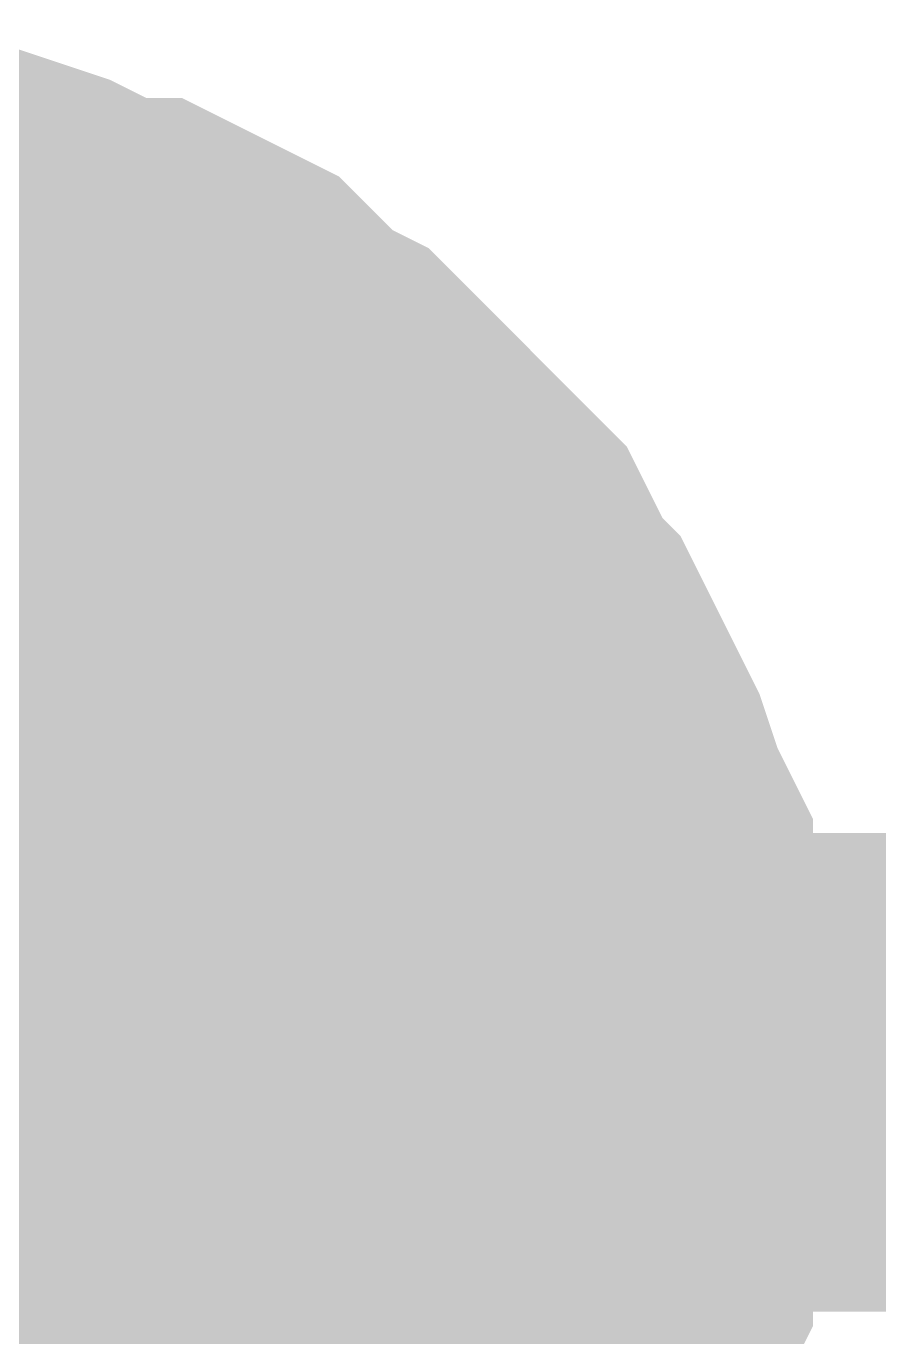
# Model space of a CAD drawing. Header units: inches. Extents: x 0 to 432, y 0 to 280.
# Drawn here: x 200.822 to 201.356, y 164.925 to 165.746 of the extents above; entities that cross this region are included whole.
import ezdxf

# ---------------------------------------------------------------- set-up
doc = ezdxf.new("R2010")
doc.units = ezdxf.units.IN
doc.layers.add('Sheet', color=255, linetype='Continuous')

msp = doc.modelspace()

# ---------------------------------------------------------------- linework, layer by layer
at = {"layer": 'Sheet'}
for points in [[(200.65987, 165.59616, 0.29972, 0.29972, 0), (200.68233, 165.59616, 0.29972, 0.29972, 0), (200.71602, 165.59616, 0.29972, 0.29972, 0), (200.73848, 165.58493, 0.29972, 0.29972, 0), (200.76094, 165.58493, 0.29972, 0.29972, 0), (200.78341, 165.58493, 0.29972, 0.29972, 0), (200.8171, 165.5737, 0.29972, 0.29972, 0), (200.83956, 165.56247, 0.29972, 0.29972, 0), (200.86202, 165.55124, 0.29972, 0.29972, 0), (200.88448, 165.55124, 0.29972, 0.29972, 0), (200.90694, 165.54001, 0.29972, 0.29972, 0), (200.92941, 165.52878, 0.29972, 0.29972, 0), (200.95187, 165.50632, 0.29972, 0.29972, 0), (200.9631, 165.49509, 0.29972, 0.29972, 0), (200.98556, 165.48386, 0.29972, 0.29972, 0), (201.00802, 165.4614, 0.29972, 0.29972, 0), (201.01925, 165.45017, 0.29972, 0.29972, 0), (201.04171, 165.42771, 0.29972, 0.29972, 0), (201.05294, 165.41648, 0.29972, 0.29972, 0), (201.07541, 165.39402, 0.29972, 0.29972, 0), (201.08664, 165.37156, 0.29972, 0.29972, 0), (201.09787, 165.3491, 0.29972, 0.29972, 0), (201.1091, 165.33787, 0.29972, 0.29972, 0), (201.12033, 165.31541, 0.29972, 0.29972, 0), (201.13156, 165.29295, 0.29972, 0.29972, 0), (201.14279, 165.27049, 0.29972, 0.29972, 0), (201.15402, 165.2368, 0.29972, 0.29972, 0), (201.16525, 165.21434, 0.29972, 0.29972, 0), (201.16525, 165.19188, 0.29972, 0.29972, 0), (201.16525, 165.16942, 0.29972, 0.29972, 0), (201.17648, 165.14696, 0.29972, 0.29972, 0), (201.17648, 165.11327, 0.29972, 0.29972, 0), (201.17648, 165.09081, 0.29972, 0.29972, 0)], [(200.65987, 165.59616, 0.29972, 0.29972, 0), (200.68233, 165.59616, 0.29972, 0.29972, 0), (200.71602, 165.59616, 0.29972, 0.29972, 0), (200.73848, 165.58493, 0.29972, 0.29972, 0), (200.76094, 165.58493, 0.29972, 0.29972, 0), (200.78341, 165.58493, 0.29972, 0.29972, 0), (200.8171, 165.5737, 0.29972, 0.29972, 0), (200.83956, 165.56247, 0.29972, 0.29972, 0), (200.86202, 165.55124, 0.29972, 0.29972, 0), (200.88448, 165.55124, 0.29972, 0.29972, 0), (200.90694, 165.54001, 0.29972, 0.29972, 0), (200.92941, 165.52878, 0.29972, 0.29972, 0), (200.95187, 165.50632, 0.29972, 0.29972, 0), (200.9631, 165.49509, 0.29972, 0.29972, 0), (200.98556, 165.48386, 0.29972, 0.29972, 0), (201.00802, 165.4614, 0.29972, 0.29972, 0), (201.01925, 165.45017, 0.29972, 0.29972, 0), (201.04171, 165.42771, 0.29972, 0.29972, 0), (201.05294, 165.41648, 0.29972, 0.29972, 0), (201.07541, 165.39402, 0.29972, 0.29972, 0), (201.08664, 165.37156, 0.29972, 0.29972, 0), (201.09787, 165.3491, 0.29972, 0.29972, 0), (201.1091, 165.33787, 0.29972, 0.29972, 0), (201.12033, 165.31541, 0.29972, 0.29972, 0), (201.13156, 165.29295, 0.29972, 0.29972, 0), (201.14279, 165.27049, 0.29972, 0.29972, 0), (201.15402, 165.2368, 0.29972, 0.29972, 0), (201.16525, 165.21434, 0.29972, 0.29972, 0), (201.16525, 165.19188, 0.29972, 0.29972, 0), (201.16525, 165.16942, 0.29972, 0.29972, 0), (201.17648, 165.14696, 0.29972, 0.29972, 0), (201.17648, 165.11327, 0.29972, 0.29972, 0), (201.17648, 165.09081, 0.29972, 0.29972, 0)], [(200.65987, 165.59616, 0.29972, 0.29972, 0), (200.68233, 165.59616, 0.29972, 0.29972, 0), (200.71602, 165.59616, 0.29972, 0.29972, 0), (200.73848, 165.58493, 0.29972, 0.29972, 0), (200.76094, 165.58493, 0.29972, 0.29972, 0), (200.78341, 165.58493, 0.29972, 0.29972, 0), (200.8171, 165.5737, 0.29972, 0.29972, 0), (200.83956, 165.56247, 0.29972, 0.29972, 0), (200.86202, 165.55124, 0.29972, 0.29972, 0), (200.88448, 165.55124, 0.29972, 0.29972, 0), (200.90694, 165.54001, 0.29972, 0.29972, 0), (200.92941, 165.52878, 0.29972, 0.29972, 0), (200.95187, 165.50632, 0.29972, 0.29972, 0), (200.9631, 165.49509, 0.29972, 0.29972, 0), (200.98556, 165.48386, 0.29972, 0.29972, 0), (201.00802, 165.4614, 0.29972, 0.29972, 0), (201.01925, 165.45017, 0.29972, 0.29972, 0), (201.04171, 165.42771, 0.29972, 0.29972, 0), (201.05294, 165.41648, 0.29972, 0.29972, 0), (201.07541, 165.39402, 0.29972, 0.29972, 0), (201.08664, 165.37156, 0.29972, 0.29972, 0), (201.09787, 165.3491, 0.29972, 0.29972, 0), (201.1091, 165.33787, 0.29972, 0.29972, 0), (201.12033, 165.31541, 0.29972, 0.29972, 0), (201.13156, 165.29295, 0.29972, 0.29972, 0), (201.14279, 165.27049, 0.29972, 0.29972, 0), (201.15402, 165.2368, 0.29972, 0.29972, 0), (201.16525, 165.21434, 0.29972, 0.29972, 0), (201.16525, 165.19188, 0.29972, 0.29972, 0), (201.16525, 165.16942, 0.29972, 0.29972, 0), (201.17648, 165.14696, 0.29972, 0.29972, 0), (201.17648, 165.11327, 0.29972, 0.29972, 0), (201.17648, 165.09081, 0.29972, 0.29972, 0)], [(200.65987, 165.59616, 0.29972, 0.29972, 0), (200.68233, 165.59616, 0.29972, 0.29972, 0), (200.71602, 165.59616, 0.29972, 0.29972, 0), (200.73848, 165.58493, 0.29972, 0.29972, 0), (200.76094, 165.58493, 0.29972, 0.29972, 0), (200.78341, 165.58493, 0.29972, 0.29972, 0), (200.8171, 165.5737, 0.29972, 0.29972, 0), (200.83956, 165.56247, 0.29972, 0.29972, 0), (200.86202, 165.55124, 0.29972, 0.29972, 0), (200.88448, 165.55124, 0.29972, 0.29972, 0), (200.90694, 165.54001, 0.29972, 0.29972, 0), (200.92941, 165.52878, 0.29972, 0.29972, 0), (200.95187, 165.50632, 0.29972, 0.29972, 0), (200.9631, 165.49509, 0.29972, 0.29972, 0), (200.98556, 165.48386, 0.29972, 0.29972, 0), (201.00802, 165.4614, 0.29972, 0.29972, 0), (201.01925, 165.45017, 0.29972, 0.29972, 0), (201.04171, 165.42771, 0.29972, 0.29972, 0), (201.05294, 165.41648, 0.29972, 0.29972, 0), (201.07541, 165.39402, 0.29972, 0.29972, 0), (201.08664, 165.37156, 0.29972, 0.29972, 0), (201.09787, 165.3491, 0.29972, 0.29972, 0), (201.1091, 165.33787, 0.29972, 0.29972, 0), (201.12033, 165.31541, 0.29972, 0.29972, 0), (201.13156, 165.29295, 0.29972, 0.29972, 0), (201.14279, 165.27049, 0.29972, 0.29972, 0), (201.15402, 165.2368, 0.29972, 0.29972, 0), (201.16525, 165.21434, 0.29972, 0.29972, 0), (201.16525, 165.19188, 0.29972, 0.29972, 0), (201.16525, 165.16942, 0.29972, 0.29972, 0), (201.17648, 165.14696, 0.29972, 0.29972, 0), (201.17648, 165.11327, 0.29972, 0.29972, 0), (201.17648, 165.09081, 0.29972, 0.29972, 0)], [(200.65987, 165.59616, 0.29972, 0.29972, 0), (200.68233, 165.59616, 0.29972, 0.29972, 0), (200.71602, 165.59616, 0.29972, 0.29972, 0), (200.73848, 165.58493, 0.29972, 0.29972, 0), (200.76094, 165.58493, 0.29972, 0.29972, 0), (200.78341, 165.58493, 0.29972, 0.29972, 0), (200.8171, 165.5737, 0.29972, 0.29972, 0), (200.83956, 165.56247, 0.29972, 0.29972, 0), (200.86202, 165.55124, 0.29972, 0.29972, 0), (200.88448, 165.55124, 0.29972, 0.29972, 0), (200.90694, 165.54001, 0.29972, 0.29972, 0), (200.92941, 165.52878, 0.29972, 0.29972, 0), (200.95187, 165.50632, 0.29972, 0.29972, 0), (200.9631, 165.49509, 0.29972, 0.29972, 0), (200.98556, 165.48386, 0.29972, 0.29972, 0), (201.00802, 165.4614, 0.29972, 0.29972, 0), (201.01925, 165.45017, 0.29972, 0.29972, 0), (201.04171, 165.42771, 0.29972, 0.29972, 0), (201.05294, 165.41648, 0.29972, 0.29972, 0), (201.07541, 165.39402, 0.29972, 0.29972, 0), (201.08664, 165.37156, 0.29972, 0.29972, 0), (201.09787, 165.3491, 0.29972, 0.29972, 0), (201.1091, 165.33787, 0.29972, 0.29972, 0), (201.12033, 165.31541, 0.29972, 0.29972, 0), (201.13156, 165.29295, 0.29972, 0.29972, 0), (201.14279, 165.27049, 0.29972, 0.29972, 0), (201.15402, 165.2368, 0.29972, 0.29972, 0), (201.16525, 165.21434, 0.29972, 0.29972, 0), (201.16525, 165.19188, 0.29972, 0.29972, 0), (201.16525, 165.16942, 0.29972, 0.29972, 0), (201.17648, 165.14696, 0.29972, 0.29972, 0), (201.17648, 165.11327, 0.29972, 0.29972, 0), (201.17648, 165.09081, 0.29972, 0.29972, 0)], [(200.65987, 165.59616, 0.29972, 0.29972, 0), (200.68233, 165.59616, 0.29972, 0.29972, 0), (200.71602, 165.59616, 0.29972, 0.29972, 0), (200.73848, 165.58493, 0.29972, 0.29972, 0), (200.76094, 165.58493, 0.29972, 0.29972, 0), (200.78341, 165.58493, 0.29972, 0.29972, 0), (200.8171, 165.5737, 0.29972, 0.29972, 0), (200.83956, 165.56247, 0.29972, 0.29972, 0), (200.86202, 165.55124, 0.29972, 0.29972, 0), (200.88448, 165.55124, 0.29972, 0.29972, 0), (200.90694, 165.54001, 0.29972, 0.29972, 0), (200.92941, 165.52878, 0.29972, 0.29972, 0), (200.95187, 165.50632, 0.29972, 0.29972, 0), (200.9631, 165.49509, 0.29972, 0.29972, 0), (200.98556, 165.48386, 0.29972, 0.29972, 0), (201.00802, 165.4614, 0.29972, 0.29972, 0), (201.01925, 165.45017, 0.29972, 0.29972, 0), (201.04171, 165.42771, 0.29972, 0.29972, 0), (201.05294, 165.41648, 0.29972, 0.29972, 0), (201.07541, 165.39402, 0.29972, 0.29972, 0), (201.08664, 165.37156, 0.29972, 0.29972, 0), (201.09787, 165.3491, 0.29972, 0.29972, 0), (201.1091, 165.33787, 0.29972, 0.29972, 0), (201.12033, 165.31541, 0.29972, 0.29972, 0), (201.13156, 165.29295, 0.29972, 0.29972, 0), (201.14279, 165.27049, 0.29972, 0.29972, 0), (201.15402, 165.2368, 0.29972, 0.29972, 0), (201.16525, 165.21434, 0.29972, 0.29972, 0), (201.16525, 165.19188, 0.29972, 0.29972, 0), (201.16525, 165.16942, 0.29972, 0.29972, 0), (201.17648, 165.14696, 0.29972, 0.29972, 0), (201.17648, 165.11327, 0.29972, 0.29972, 0), (201.17648, 165.09081, 0.29972, 0.29972, 0)], [(200.76094, 165.58493, 0.09906, 0.09906, 0), (200.78341, 165.58493, 0.09906, 0.09906, 0), (200.8171, 165.5737, 0.09906, 0.09906, 0), (200.83956, 165.56247, 0.09906, 0.09906, 0), (200.86202, 165.55124, 0.09906, 0.09906, 0), (200.88448, 165.55124, 0.09906, 0.09906, 0), (200.90694, 165.54001, 0.09906, 0.09906, 0), (200.92941, 165.52878, 0.09906, 0.09906, 0), (200.95187, 165.50632, 0.09906, 0.09906, 0), (200.9631, 165.49509, 0.09906, 0.09906, 0), (200.98556, 165.48386, 0.09906, 0.09906, 0), (201.00802, 165.4614, 0.09906, 0.09906, 0), (201.01925, 165.45017, 0.09906, 0.09906, 0), (201.04171, 165.42771, 0.09906, 0.09906, 0), (201.05294, 165.41648, 0.09906, 0.09906, 0), (201.07541, 165.39402, 0.09906, 0.09906, 0), (201.08664, 165.37156, 0.09906, 0.09906, 0), (201.09787, 165.3491, 0.09906, 0.09906, 0), (201.1091, 165.33787, 0.09906, 0.09906, 0), (201.12033, 165.31541, 0.09906, 0.09906, 0), (201.13156, 165.29295, 0.09906, 0.09906, 0), (201.14279, 165.27049, 0.09906, 0.09906, 0), (201.15402, 165.2368, 0.09906, 0.09906, 0), (201.16525, 165.21434, 0.09906, 0.09906, 0), (201.16525, 165.19188, 0.09906, 0.09906, 0), (201.16525, 165.16942, 0.09906, 0.09906, 0), (201.17648, 165.14696, 0.09906, 0.09906, 0), (201.17648, 165.11327, 0.09906, 0.09906, 0), (201.17648, 165.09081, 0.09906, 0.09906, 0)], [(200.76094, 165.58493, 0.09906, 0.09906, 0), (200.78341, 165.58493, 0.09906, 0.09906, 0), (200.8171, 165.5737, 0.09906, 0.09906, 0), (200.83956, 165.56247, 0.09906, 0.09906, 0), (200.86202, 165.55124, 0.09906, 0.09906, 0), (200.88448, 165.55124, 0.09906, 0.09906, 0), (200.90694, 165.54001, 0.09906, 0.09906, 0), (200.92941, 165.52878, 0.09906, 0.09906, 0), (200.95187, 165.50632, 0.09906, 0.09906, 0), (200.9631, 165.49509, 0.09906, 0.09906, 0), (200.98556, 165.48386, 0.09906, 0.09906, 0), (201.00802, 165.4614, 0.09906, 0.09906, 0), (201.01925, 165.45017, 0.09906, 0.09906, 0), (201.04171, 165.42771, 0.09906, 0.09906, 0), (201.05294, 165.41648, 0.09906, 0.09906, 0), (201.07541, 165.39402, 0.09906, 0.09906, 0), (201.08664, 165.37156, 0.09906, 0.09906, 0), (201.09787, 165.3491, 0.09906, 0.09906, 0), (201.1091, 165.33787, 0.09906, 0.09906, 0), (201.12033, 165.31541, 0.09906, 0.09906, 0), (201.13156, 165.29295, 0.09906, 0.09906, 0), (201.14279, 165.27049, 0.09906, 0.09906, 0), (201.15402, 165.2368, 0.09906, 0.09906, 0), (201.16525, 165.21434, 0.09906, 0.09906, 0), (201.16525, 165.19188, 0.09906, 0.09906, 0), (201.16525, 165.16942, 0.09906, 0.09906, 0), (201.17648, 165.14696, 0.09906, 0.09906, 0), (201.17648, 165.11327, 0.09906, 0.09906, 0), (201.17648, 165.09081, 0.09906, 0.09906, 0)], [(200.76094, 165.58493, 0.09906, 0.09906, 0), (200.78341, 165.58493, 0.09906, 0.09906, 0), (200.8171, 165.5737, 0.09906, 0.09906, 0), (200.83956, 165.56247, 0.09906, 0.09906, 0), (200.86202, 165.55124, 0.09906, 0.09906, 0), (200.88448, 165.55124, 0.09906, 0.09906, 0), (200.90694, 165.54001, 0.09906, 0.09906, 0), (200.92941, 165.52878, 0.09906, 0.09906, 0), (200.95187, 165.50632, 0.09906, 0.09906, 0), (200.9631, 165.49509, 0.09906, 0.09906, 0), (200.98556, 165.48386, 0.09906, 0.09906, 0), (201.00802, 165.4614, 0.09906, 0.09906, 0), (201.01925, 165.45017, 0.09906, 0.09906, 0), (201.04171, 165.42771, 0.09906, 0.09906, 0), (201.05294, 165.41648, 0.09906, 0.09906, 0), (201.07541, 165.39402, 0.09906, 0.09906, 0), (201.08664, 165.37156, 0.09906, 0.09906, 0), (201.09787, 165.3491, 0.09906, 0.09906, 0), (201.1091, 165.33787, 0.09906, 0.09906, 0), (201.12033, 165.31541, 0.09906, 0.09906, 0), (201.13156, 165.29295, 0.09906, 0.09906, 0), (201.14279, 165.27049, 0.09906, 0.09906, 0), (201.15402, 165.2368, 0.09906, 0.09906, 0), (201.16525, 165.21434, 0.09906, 0.09906, 0), (201.16525, 165.19188, 0.09906, 0.09906, 0), (201.16525, 165.16942, 0.09906, 0.09906, 0), (201.17648, 165.14696, 0.09906, 0.09906, 0), (201.17648, 165.11327, 0.09906, 0.09906, 0), (201.17648, 165.09081, 0.09906, 0.09906, 0)], [(200.76094, 165.58493, 0.09906, 0.09906, 0), (200.78341, 165.58493, 0.09906, 0.09906, 0), (200.8171, 165.5737, 0.09906, 0.09906, 0), (200.83956, 165.56247, 0.09906, 0.09906, 0), (200.86202, 165.55124, 0.09906, 0.09906, 0), (200.88448, 165.55124, 0.09906, 0.09906, 0), (200.90694, 165.54001, 0.09906, 0.09906, 0), (200.92941, 165.52878, 0.09906, 0.09906, 0), (200.95187, 165.50632, 0.09906, 0.09906, 0), (200.9631, 165.49509, 0.09906, 0.09906, 0), (200.98556, 165.48386, 0.09906, 0.09906, 0), (201.00802, 165.4614, 0.09906, 0.09906, 0), (201.01925, 165.45017, 0.09906, 0.09906, 0), (201.04171, 165.42771, 0.09906, 0.09906, 0), (201.05294, 165.41648, 0.09906, 0.09906, 0), (201.07541, 165.39402, 0.09906, 0.09906, 0), (201.08664, 165.37156, 0.09906, 0.09906, 0), (201.09787, 165.3491, 0.09906, 0.09906, 0), (201.1091, 165.33787, 0.09906, 0.09906, 0), (201.12033, 165.31541, 0.09906, 0.09906, 0), (201.13156, 165.29295, 0.09906, 0.09906, 0), (201.14279, 165.27049, 0.09906, 0.09906, 0), (201.15402, 165.2368, 0.09906, 0.09906, 0), (201.16525, 165.21434, 0.09906, 0.09906, 0), (201.16525, 165.19188, 0.09906, 0.09906, 0), (201.16525, 165.16942, 0.09906, 0.09906, 0), (201.17648, 165.14696, 0.09906, 0.09906, 0), (201.17648, 165.11327, 0.09906, 0.09906, 0), (201.17648, 165.09081, 0.09906, 0.09906, 0)], [(200.76094, 165.58493, 0.09906, 0.09906, 0), (200.78341, 165.58493, 0.09906, 0.09906, 0), (200.8171, 165.5737, 0.09906, 0.09906, 0), (200.83956, 165.56247, 0.09906, 0.09906, 0), (200.86202, 165.55124, 0.09906, 0.09906, 0), (200.88448, 165.55124, 0.09906, 0.09906, 0), (200.90694, 165.54001, 0.09906, 0.09906, 0), (200.92941, 165.52878, 0.09906, 0.09906, 0), (200.95187, 165.50632, 0.09906, 0.09906, 0), (200.9631, 165.49509, 0.09906, 0.09906, 0), (200.98556, 165.48386, 0.09906, 0.09906, 0), (201.00802, 165.4614, 0.09906, 0.09906, 0), (201.01925, 165.45017, 0.09906, 0.09906, 0), (201.04171, 165.42771, 0.09906, 0.09906, 0), (201.05294, 165.41648, 0.09906, 0.09906, 0), (201.07541, 165.39402, 0.09906, 0.09906, 0), (201.08664, 165.37156, 0.09906, 0.09906, 0), (201.09787, 165.3491, 0.09906, 0.09906, 0), (201.1091, 165.33787, 0.09906, 0.09906, 0), (201.12033, 165.31541, 0.09906, 0.09906, 0), (201.13156, 165.29295, 0.09906, 0.09906, 0), (201.14279, 165.27049, 0.09906, 0.09906, 0), (201.15402, 165.2368, 0.09906, 0.09906, 0), (201.16525, 165.21434, 0.09906, 0.09906, 0), (201.16525, 165.19188, 0.09906, 0.09906, 0), (201.16525, 165.16942, 0.09906, 0.09906, 0), (201.17648, 165.14696, 0.09906, 0.09906, 0), (201.17648, 165.11327, 0.09906, 0.09906, 0), (201.17648, 165.09081, 0.09906, 0.09906, 0)], [(200.76094, 165.58493, 0.09906, 0.09906, 0), (200.78341, 165.58493, 0.09906, 0.09906, 0), (200.8171, 165.5737, 0.09906, 0.09906, 0), (200.83956, 165.56247, 0.09906, 0.09906, 0), (200.86202, 165.55124, 0.09906, 0.09906, 0), (200.88448, 165.55124, 0.09906, 0.09906, 0), (200.90694, 165.54001, 0.09906, 0.09906, 0), (200.92941, 165.52878, 0.09906, 0.09906, 0), (200.95187, 165.50632, 0.09906, 0.09906, 0), (200.9631, 165.49509, 0.09906, 0.09906, 0), (200.98556, 165.48386, 0.09906, 0.09906, 0), (201.00802, 165.4614, 0.09906, 0.09906, 0), (201.01925, 165.45017, 0.09906, 0.09906, 0), (201.04171, 165.42771, 0.09906, 0.09906, 0), (201.05294, 165.41648, 0.09906, 0.09906, 0), (201.07541, 165.39402, 0.09906, 0.09906, 0), (201.08664, 165.37156, 0.09906, 0.09906, 0), (201.09787, 165.3491, 0.09906, 0.09906, 0), (201.1091, 165.33787, 0.09906, 0.09906, 0), (201.12033, 165.31541, 0.09906, 0.09906, 0), (201.13156, 165.29295, 0.09906, 0.09906, 0), (201.14279, 165.27049, 0.09906, 0.09906, 0), (201.15402, 165.2368, 0.09906, 0.09906, 0), (201.16525, 165.21434, 0.09906, 0.09906, 0), (201.16525, 165.19188, 0.09906, 0.09906, 0), (201.16525, 165.16942, 0.09906, 0.09906, 0), (201.17648, 165.14696, 0.09906, 0.09906, 0), (201.17648, 165.11327, 0.09906, 0.09906, 0), (201.17648, 165.09081, 0.09906, 0.09906, 0)], [(200.65987, 165.09081, 0.29972, 0.29972, 0), (205.7474, 165.09081, 0.29972, 0.29972, 0)], [(201.17648, 165.09081, 0.29972, 0.29972, 0), (201.17648, 165.06835, 0.29972, 0.29972, 0), (201.17648, 165.03466, 0.29972, 0.29972, 0), (201.16525, 165.0122, 0.29972, 0.29972, 0), (201.16525, 164.98974, 0.29972, 0.29972, 0), (201.16525, 164.96728, 0.29972, 0.29972, 0), (201.15402, 164.94482, 0.29972, 0.29972, 0), (201.14279, 164.91113, 0.29972, 0.29972, 0), (201.13156, 164.88867, 0.29972, 0.29972, 0), (201.12033, 164.86621, 0.29972, 0.29972, 0), (201.1091, 164.84375, 0.29972, 0.29972, 0), (201.09787, 164.83252, 0.29972, 0.29972, 0), (201.08664, 164.81006, 0.29972, 0.29972, 0), (201.07541, 164.7876, 0.29972, 0.29972, 0), (201.05294, 164.76514, 0.29972, 0.29972, 0)], [(201.17648, 165.09081, 0.29972, 0.29972, 0), (201.17648, 165.06835, 0.29972, 0.29972, 0), (201.17648, 165.03466, 0.29972, 0.29972, 0), (201.16525, 165.0122, 0.29972, 0.29972, 0), (201.16525, 164.98974, 0.29972, 0.29972, 0), (201.16525, 164.96728, 0.29972, 0.29972, 0), (201.15402, 164.94482, 0.29972, 0.29972, 0), (201.14279, 164.91113, 0.29972, 0.29972, 0), (201.13156, 164.88867, 0.29972, 0.29972, 0), (201.12033, 164.86621, 0.29972, 0.29972, 0), (201.1091, 164.84375, 0.29972, 0.29972, 0), (201.09787, 164.83252, 0.29972, 0.29972, 0), (201.08664, 164.81006, 0.29972, 0.29972, 0), (201.07541, 164.7876, 0.29972, 0.29972, 0), (201.05294, 164.76514, 0.29972, 0.29972, 0)], [(201.17648, 165.09081, 0.29972, 0.29972, 0), (201.17648, 165.06835, 0.29972, 0.29972, 0), (201.17648, 165.03466, 0.29972, 0.29972, 0), (201.16525, 165.0122, 0.29972, 0.29972, 0), (201.16525, 164.98974, 0.29972, 0.29972, 0), (201.16525, 164.96728, 0.29972, 0.29972, 0), (201.15402, 164.94482, 0.29972, 0.29972, 0), (201.14279, 164.91113, 0.29972, 0.29972, 0), (201.13156, 164.88867, 0.29972, 0.29972, 0), (201.12033, 164.86621, 0.29972, 0.29972, 0), (201.1091, 164.84375, 0.29972, 0.29972, 0), (201.09787, 164.83252, 0.29972, 0.29972, 0), (201.08664, 164.81006, 0.29972, 0.29972, 0), (201.07541, 164.7876, 0.29972, 0.29972, 0), (201.05294, 164.76514, 0.29972, 0.29972, 0)], [(201.17648, 165.09081, 0.29972, 0.29972, 0), (201.17648, 165.06835, 0.29972, 0.29972, 0), (201.17648, 165.03466, 0.29972, 0.29972, 0), (201.16525, 165.0122, 0.29972, 0.29972, 0), (201.16525, 164.98974, 0.29972, 0.29972, 0), (201.16525, 164.96728, 0.29972, 0.29972, 0), (201.15402, 164.94482, 0.29972, 0.29972, 0), (201.14279, 164.91113, 0.29972, 0.29972, 0), (201.13156, 164.88867, 0.29972, 0.29972, 0), (201.12033, 164.86621, 0.29972, 0.29972, 0), (201.1091, 164.84375, 0.29972, 0.29972, 0), (201.09787, 164.83252, 0.29972, 0.29972, 0), (201.08664, 164.81006, 0.29972, 0.29972, 0), (201.07541, 164.7876, 0.29972, 0.29972, 0), (201.05294, 164.76514, 0.29972, 0.29972, 0)], [(201.17648, 165.09081, 0.29972, 0.29972, 0), (201.17648, 165.06835, 0.29972, 0.29972, 0), (201.17648, 165.03466, 0.29972, 0.29972, 0), (201.16525, 165.0122, 0.29972, 0.29972, 0), (201.16525, 164.98974, 0.29972, 0.29972, 0), (201.16525, 164.96728, 0.29972, 0.29972, 0), (201.15402, 164.94482, 0.29972, 0.29972, 0), (201.14279, 164.91113, 0.29972, 0.29972, 0), (201.13156, 164.88867, 0.29972, 0.29972, 0), (201.12033, 164.86621, 0.29972, 0.29972, 0), (201.1091, 164.84375, 0.29972, 0.29972, 0), (201.09787, 164.83252, 0.29972, 0.29972, 0), (201.08664, 164.81006, 0.29972, 0.29972, 0), (201.07541, 164.7876, 0.29972, 0.29972, 0), (201.05294, 164.76514, 0.29972, 0.29972, 0)], [(201.17648, 165.09081, 0.29972, 0.29972, 0), (201.17648, 165.06835, 0.29972, 0.29972, 0), (201.17648, 165.03466, 0.29972, 0.29972, 0), (201.16525, 165.0122, 0.29972, 0.29972, 0), (201.16525, 164.98974, 0.29972, 0.29972, 0), (201.16525, 164.96728, 0.29972, 0.29972, 0), (201.15402, 164.94482, 0.29972, 0.29972, 0), (201.14279, 164.91113, 0.29972, 0.29972, 0), (201.13156, 164.88867, 0.29972, 0.29972, 0), (201.12033, 164.86621, 0.29972, 0.29972, 0), (201.1091, 164.84375, 0.29972, 0.29972, 0), (201.09787, 164.83252, 0.29972, 0.29972, 0), (201.08664, 164.81006, 0.29972, 0.29972, 0), (201.07541, 164.7876, 0.29972, 0.29972, 0), (201.05294, 164.76514, 0.29972, 0.29972, 0)], [(201.17648, 165.09081, 0.29972, 0.29972, 0), (201.17648, 165.09081, 0.29972, 0.29972, 0), (201.17648, 165.09081, 0.29972, 0.29972, 0), (201.17648, 165.09081, 0.29972, 0.29972, 0), (201.17648, 165.09081, 0.29972, 0.29972, 0), (201.17648, 165.09081, 0.29972, 0.29972, 0), (201.17648, 165.09081, 0.29972, 0.29972, 0), (201.17648, 165.09081, 0.29972, 0.29972, 0), (201.17648, 165.09081, 0.29972, 0.29972, 0), (201.17648, 165.09081, 0.29972, 0.29972, 0), (201.17648, 165.09081, 0.29972, 0.29972, 0), (201.17648, 165.09081, 0.29972, 0.29972, 0), (201.17648, 165.09081, 0.29972, 0.29972, 0), (201.17648, 165.09081, 0.29972, 0.29972, 0), (201.17648, 165.09081, 0.29972, 0.29972, 0), (201.17648, 165.09081, 0.29972, 0.29972, 0), (201.17648, 165.09081, 0.29972, 0.29972, 0), (201.17648, 165.09081, 0.29972, 0.29972, 0), (201.17648, 165.09081, 0.29972, 0.29972, 0), (201.17648, 165.09081, 0.29972, 0.29972, 0), (201.17648, 165.09081, 0.29972, 0.29972, 0), (201.17648, 165.09081, 0.29972, 0.29972, 0), (201.17648, 165.09081, 0.29972, 0.29972, 0), (201.17648, 165.09081, 0.29972, 0.29972, 0), (201.17648, 165.09081, 0.29972, 0.29972, 0), (201.17648, 165.09081, 0.29972, 0.29972, 0), (201.17648, 165.09081, 0.29972, 0.29972, 0), (201.17648, 165.09081, 0.29972, 0.29972, 0), (201.17648, 165.09081, 0.29972, 0.29972, 0), (201.17648, 165.09081, 0.29972, 0.29972, 0), (201.17648, 165.09081, 0.29972, 0.29972, 0), (201.17648, 165.09081, 0.29972, 0.29972, 0), (201.17648, 165.09081, 0.29972, 0.29972, 0)], [(201.17648, 165.09081, 0.29972, 0.29972, 0), (201.17648, 165.09081, 0.29972, 0.29972, 0)], [(201.17648, 165.09081, 0.29972, 0.29972, 0), (201.17648, 165.09081, 0.29972, 0.29972, 0), (201.17648, 165.09081, 0.29972, 0.29972, 0), (201.17648, 165.09081, 0.29972, 0.29972, 0), (201.17648, 165.09081, 0.29972, 0.29972, 0), (201.17648, 165.09081, 0.29972, 0.29972, 0), (201.17648, 165.09081, 0.29972, 0.29972, 0), (201.17648, 165.09081, 0.29972, 0.29972, 0), (201.17648, 165.09081, 0.29972, 0.29972, 0), (201.17648, 165.09081, 0.29972, 0.29972, 0), (201.17648, 165.09081, 0.29972, 0.29972, 0), (201.17648, 165.09081, 0.29972, 0.29972, 0), (201.17648, 165.09081, 0.29972, 0.29972, 0), (201.17648, 165.09081, 0.29972, 0.29972, 0), (201.17648, 165.09081, 0.29972, 0.29972, 0), (201.17648, 165.09081, 0.29972, 0.29972, 0), (201.17648, 165.09081, 0.29972, 0.29972, 0), (201.17648, 165.09081, 0.29972, 0.29972, 0), (201.17648, 165.09081, 0.29972, 0.29972, 0), (201.17648, 165.09081, 0.29972, 0.29972, 0), (201.17648, 165.09081, 0.29972, 0.29972, 0), (201.17648, 165.09081, 0.29972, 0.29972, 0), (201.17648, 165.09081, 0.29972, 0.29972, 0), (201.17648, 165.09081, 0.29972, 0.29972, 0), (201.17648, 165.09081, 0.29972, 0.29972, 0), (201.17648, 165.09081, 0.29972, 0.29972, 0), (201.17648, 165.09081, 0.29972, 0.29972, 0), (201.17648, 165.09081, 0.29972, 0.29972, 0), (201.17648, 165.09081, 0.29972, 0.29972, 0), (201.17648, 165.09081, 0.29972, 0.29972, 0), (201.17648, 165.09081, 0.29972, 0.29972, 0), (201.17648, 165.09081, 0.29972, 0.29972, 0), (201.17648, 165.09081, 0.29972, 0.29972, 0)], [(201.17648, 165.09081, 0.29972, 0.29972, 0), (201.17648, 165.09081, 0.29972, 0.29972, 0)], [(201.17648, 165.09081, 0.29972, 0.29972, 0), (201.17648, 165.09081, 0.29972, 0.29972, 0), (201.17648, 165.09081, 0.29972, 0.29972, 0), (201.17648, 165.09081, 0.29972, 0.29972, 0), (201.17648, 165.09081, 0.29972, 0.29972, 0), (201.17648, 165.09081, 0.29972, 0.29972, 0), (201.17648, 165.09081, 0.29972, 0.29972, 0), (201.17648, 165.09081, 0.29972, 0.29972, 0), (201.17648, 165.09081, 0.29972, 0.29972, 0), (201.17648, 165.09081, 0.29972, 0.29972, 0), (201.17648, 165.09081, 0.29972, 0.29972, 0), (201.17648, 165.09081, 0.29972, 0.29972, 0), (201.17648, 165.09081, 0.29972, 0.29972, 0), (201.17648, 165.09081, 0.29972, 0.29972, 0), (201.17648, 165.09081, 0.29972, 0.29972, 0), (201.17648, 165.09081, 0.29972, 0.29972, 0), (201.17648, 165.09081, 0.29972, 0.29972, 0), (201.17648, 165.09081, 0.29972, 0.29972, 0), (201.17648, 165.09081, 0.29972, 0.29972, 0), (201.17648, 165.09081, 0.29972, 0.29972, 0), (201.17648, 165.09081, 0.29972, 0.29972, 0), (201.17648, 165.09081, 0.29972, 0.29972, 0), (201.17648, 165.09081, 0.29972, 0.29972, 0), (201.17648, 165.09081, 0.29972, 0.29972, 0), (201.17648, 165.09081, 0.29972, 0.29972, 0), (201.17648, 165.09081, 0.29972, 0.29972, 0), (201.17648, 165.09081, 0.29972, 0.29972, 0), (201.17648, 165.09081, 0.29972, 0.29972, 0), (201.17648, 165.09081, 0.29972, 0.29972, 0), (201.17648, 165.09081, 0.29972, 0.29972, 0), (201.17648, 165.09081, 0.29972, 0.29972, 0), (201.17648, 165.09081, 0.29972, 0.29972, 0), (201.17648, 165.09081, 0.29972, 0.29972, 0)], [(201.17648, 165.09081, 0.29972, 0.29972, 0), (201.17648, 165.09081, 0.29972, 0.29972, 0)], [(201.17648, 165.09081, 0.29972, 0.29972, 0), (201.17648, 165.09081, 0.29972, 0.29972, 0), (201.17648, 165.09081, 0.29972, 0.29972, 0), (201.17648, 165.09081, 0.29972, 0.29972, 0), (201.17648, 165.09081, 0.29972, 0.29972, 0), (201.17648, 165.09081, 0.29972, 0.29972, 0), (201.17648, 165.09081, 0.29972, 0.29972, 0), (201.17648, 165.09081, 0.29972, 0.29972, 0), (201.17648, 165.09081, 0.29972, 0.29972, 0), (201.17648, 165.09081, 0.29972, 0.29972, 0), (201.17648, 165.09081, 0.29972, 0.29972, 0), (201.17648, 165.09081, 0.29972, 0.29972, 0), (201.17648, 165.09081, 0.29972, 0.29972, 0), (201.17648, 165.09081, 0.29972, 0.29972, 0), (201.17648, 165.09081, 0.29972, 0.29972, 0), (201.17648, 165.09081, 0.29972, 0.29972, 0), (201.17648, 165.09081, 0.29972, 0.29972, 0), (201.17648, 165.09081, 0.29972, 0.29972, 0), (201.17648, 165.09081, 0.29972, 0.29972, 0), (201.17648, 165.09081, 0.29972, 0.29972, 0), (201.17648, 165.09081, 0.29972, 0.29972, 0), (201.17648, 165.09081, 0.29972, 0.29972, 0), (201.17648, 165.09081, 0.29972, 0.29972, 0), (201.17648, 165.09081, 0.29972, 0.29972, 0), (201.17648, 165.09081, 0.29972, 0.29972, 0), (201.17648, 165.09081, 0.29972, 0.29972, 0), (201.17648, 165.09081, 0.29972, 0.29972, 0), (201.17648, 165.09081, 0.29972, 0.29972, 0), (201.17648, 165.09081, 0.29972, 0.29972, 0), (201.17648, 165.09081, 0.29972, 0.29972, 0), (201.17648, 165.09081, 0.29972, 0.29972, 0), (201.17648, 165.09081, 0.29972, 0.29972, 0), (201.17648, 165.09081, 0.29972, 0.29972, 0)], [(201.17648, 165.09081, 0.29972, 0.29972, 0), (201.17648, 165.09081, 0.29972, 0.29972, 0)], [(201.17648, 165.09081, 0.29972, 0.29972, 0), (201.17648, 165.09081, 0.29972, 0.29972, 0), (201.17648, 165.09081, 0.29972, 0.29972, 0), (201.17648, 165.09081, 0.29972, 0.29972, 0), (201.17648, 165.09081, 0.29972, 0.29972, 0), (201.17648, 165.09081, 0.29972, 0.29972, 0), (201.17648, 165.09081, 0.29972, 0.29972, 0), (201.17648, 165.09081, 0.29972, 0.29972, 0), (201.17648, 165.09081, 0.29972, 0.29972, 0), (201.17648, 165.09081, 0.29972, 0.29972, 0), (201.17648, 165.09081, 0.29972, 0.29972, 0), (201.17648, 165.09081, 0.29972, 0.29972, 0), (201.17648, 165.09081, 0.29972, 0.29972, 0), (201.17648, 165.09081, 0.29972, 0.29972, 0), (201.17648, 165.09081, 0.29972, 0.29972, 0), (201.17648, 165.09081, 0.29972, 0.29972, 0), (201.17648, 165.09081, 0.29972, 0.29972, 0), (201.17648, 165.09081, 0.29972, 0.29972, 0), (201.17648, 165.09081, 0.29972, 0.29972, 0), (201.17648, 165.09081, 0.29972, 0.29972, 0), (201.17648, 165.09081, 0.29972, 0.29972, 0), (201.17648, 165.09081, 0.29972, 0.29972, 0), (201.17648, 165.09081, 0.29972, 0.29972, 0), (201.17648, 165.09081, 0.29972, 0.29972, 0), (201.17648, 165.09081, 0.29972, 0.29972, 0), (201.17648, 165.09081, 0.29972, 0.29972, 0), (201.17648, 165.09081, 0.29972, 0.29972, 0), (201.17648, 165.09081, 0.29972, 0.29972, 0), (201.17648, 165.09081, 0.29972, 0.29972, 0), (201.17648, 165.09081, 0.29972, 0.29972, 0), (201.17648, 165.09081, 0.29972, 0.29972, 0), (201.17648, 165.09081, 0.29972, 0.29972, 0), (201.17648, 165.09081, 0.29972, 0.29972, 0)], [(201.17648, 165.09081, 0.29972, 0.29972, 0), (201.17648, 165.09081, 0.29972, 0.29972, 0)], [(201.17648, 165.09081, 0.29972, 0.29972, 0), (201.17648, 165.09081, 0.29972, 0.29972, 0), (201.17648, 165.09081, 0.29972, 0.29972, 0), (201.17648, 165.09081, 0.29972, 0.29972, 0), (201.17648, 165.09081, 0.29972, 0.29972, 0), (201.17648, 165.09081, 0.29972, 0.29972, 0), (201.17648, 165.09081, 0.29972, 0.29972, 0), (201.17648, 165.09081, 0.29972, 0.29972, 0), (201.17648, 165.09081, 0.29972, 0.29972, 0), (201.17648, 165.09081, 0.29972, 0.29972, 0), (201.17648, 165.09081, 0.29972, 0.29972, 0), (201.17648, 165.09081, 0.29972, 0.29972, 0), (201.17648, 165.09081, 0.29972, 0.29972, 0), (201.17648, 165.09081, 0.29972, 0.29972, 0), (201.17648, 165.09081, 0.29972, 0.29972, 0), (201.17648, 165.09081, 0.29972, 0.29972, 0), (201.17648, 165.09081, 0.29972, 0.29972, 0), (201.17648, 165.09081, 0.29972, 0.29972, 0), (201.17648, 165.09081, 0.29972, 0.29972, 0), (201.17648, 165.09081, 0.29972, 0.29972, 0), (201.17648, 165.09081, 0.29972, 0.29972, 0), (201.17648, 165.09081, 0.29972, 0.29972, 0), (201.17648, 165.09081, 0.29972, 0.29972, 0), (201.17648, 165.09081, 0.29972, 0.29972, 0), (201.17648, 165.09081, 0.29972, 0.29972, 0), (201.17648, 165.09081, 0.29972, 0.29972, 0), (201.17648, 165.09081, 0.29972, 0.29972, 0), (201.17648, 165.09081, 0.29972, 0.29972, 0), (201.17648, 165.09081, 0.29972, 0.29972, 0), (201.17648, 165.09081, 0.29972, 0.29972, 0), (201.17648, 165.09081, 0.29972, 0.29972, 0), (201.17648, 165.09081, 0.29972, 0.29972, 0), (201.17648, 165.09081, 0.29972, 0.29972, 0)], [(201.17648, 165.09081, 0.29972, 0.29972, 0), (201.17648, 165.09081, 0.29972, 0.29972, 0)], [(201.17648, 165.09081, 0.09906, 0.09906, 0), (201.17648, 165.06835, 0.09906, 0.09906, 0), (201.17648, 165.03466, 0.09906, 0.09906, 0), (201.16525, 165.0122, 0.09906, 0.09906, 0), (201.16525, 164.98974, 0.09906, 0.09906, 0), (201.16525, 164.96728, 0.09906, 0.09906, 0), (201.15402, 164.94482, 0.09906, 0.09906, 0), (201.14279, 164.91113, 0.09906, 0.09906, 0), (201.13156, 164.88867, 0.09906, 0.09906, 0), (201.12033, 164.86621, 0.09906, 0.09906, 0)], [(201.17648, 165.09081, 0.09906, 0.09906, 0), (201.17648, 165.06835, 0.09906, 0.09906, 0), (201.17648, 165.03466, 0.09906, 0.09906, 0), (201.16525, 165.0122, 0.09906, 0.09906, 0), (201.16525, 164.98974, 0.09906, 0.09906, 0), (201.16525, 164.96728, 0.09906, 0.09906, 0), (201.15402, 164.94482, 0.09906, 0.09906, 0), (201.14279, 164.91113, 0.09906, 0.09906, 0), (201.13156, 164.88867, 0.09906, 0.09906, 0), (201.12033, 164.86621, 0.09906, 0.09906, 0)], [(201.17648, 165.09081, 0.09906, 0.09906, 0), (201.17648, 165.06835, 0.09906, 0.09906, 0), (201.17648, 165.03466, 0.09906, 0.09906, 0), (201.16525, 165.0122, 0.09906, 0.09906, 0), (201.16525, 164.98974, 0.09906, 0.09906, 0), (201.16525, 164.96728, 0.09906, 0.09906, 0), (201.15402, 164.94482, 0.09906, 0.09906, 0), (201.14279, 164.91113, 0.09906, 0.09906, 0), (201.13156, 164.88867, 0.09906, 0.09906, 0), (201.12033, 164.86621, 0.09906, 0.09906, 0)], [(201.17648, 165.09081, 0.09906, 0.09906, 0), (201.17648, 165.06835, 0.09906, 0.09906, 0), (201.17648, 165.03466, 0.09906, 0.09906, 0), (201.16525, 165.0122, 0.09906, 0.09906, 0), (201.16525, 164.98974, 0.09906, 0.09906, 0), (201.16525, 164.96728, 0.09906, 0.09906, 0), (201.15402, 164.94482, 0.09906, 0.09906, 0), (201.14279, 164.91113, 0.09906, 0.09906, 0), (201.13156, 164.88867, 0.09906, 0.09906, 0), (201.12033, 164.86621, 0.09906, 0.09906, 0)], [(201.17648, 165.09081, 0.09906, 0.09906, 0), (201.17648, 165.06835, 0.09906, 0.09906, 0), (201.17648, 165.03466, 0.09906, 0.09906, 0), (201.16525, 165.0122, 0.09906, 0.09906, 0), (201.16525, 164.98974, 0.09906, 0.09906, 0), (201.16525, 164.96728, 0.09906, 0.09906, 0), (201.15402, 164.94482, 0.09906, 0.09906, 0), (201.14279, 164.91113, 0.09906, 0.09906, 0), (201.13156, 164.88867, 0.09906, 0.09906, 0), (201.12033, 164.86621, 0.09906, 0.09906, 0)], [(201.17648, 165.09081, 0.09906, 0.09906, 0), (201.17648, 165.06835, 0.09906, 0.09906, 0), (201.17648, 165.03466, 0.09906, 0.09906, 0), (201.16525, 165.0122, 0.09906, 0.09906, 0), (201.16525, 164.98974, 0.09906, 0.09906, 0), (201.16525, 164.96728, 0.09906, 0.09906, 0), (201.15402, 164.94482, 0.09906, 0.09906, 0), (201.14279, 164.91113, 0.09906, 0.09906, 0), (201.13156, 164.88867, 0.09906, 0.09906, 0), (201.12033, 164.86621, 0.09906, 0.09906, 0)], [(201.17648, 165.09081, 0.09906, 0.09906, 0), (201.17648, 165.09081, 0.09906, 0.09906, 0), (201.17648, 165.09081, 0.09906, 0.09906, 0), (201.17648, 165.09081, 0.09906, 0.09906, 0), (201.17648, 165.09081, 0.09906, 0.09906, 0), (201.17648, 165.09081, 0.09906, 0.09906, 0), (201.17648, 165.09081, 0.09906, 0.09906, 0), (201.17648, 165.09081, 0.09906, 0.09906, 0), (201.17648, 165.09081, 0.09906, 0.09906, 0), (201.17648, 165.09081, 0.09906, 0.09906, 0), (201.17648, 165.09081, 0.09906, 0.09906, 0), (201.17648, 165.09081, 0.09906, 0.09906, 0), (201.17648, 165.09081, 0.09906, 0.09906, 0), (201.17648, 165.09081, 0.09906, 0.09906, 0), (201.17648, 165.09081, 0.09906, 0.09906, 0), (201.17648, 165.09081, 0.09906, 0.09906, 0), (201.17648, 165.09081, 0.09906, 0.09906, 0), (201.17648, 165.09081, 0.09906, 0.09906, 0), (201.17648, 165.09081, 0.09906, 0.09906, 0), (201.17648, 165.09081, 0.09906, 0.09906, 0), (201.17648, 165.09081, 0.09906, 0.09906, 0), (201.17648, 165.09081, 0.09906, 0.09906, 0), (201.17648, 165.09081, 0.09906, 0.09906, 0), (201.17648, 165.09081, 0.09906, 0.09906, 0), (201.17648, 165.09081, 0.09906, 0.09906, 0), (201.17648, 165.09081, 0.09906, 0.09906, 0), (201.17648, 165.09081, 0.09906, 0.09906, 0), (201.17648, 165.09081, 0.09906, 0.09906, 0), (201.17648, 165.09081, 0.09906, 0.09906, 0), (201.17648, 165.09081, 0.09906, 0.09906, 0), (201.17648, 165.09081, 0.09906, 0.09906, 0), (201.17648, 165.09081, 0.09906, 0.09906, 0), (201.17648, 165.09081, 0.09906, 0.09906, 0)], [(201.17648, 165.09081, 0.09906, 0.09906, 0), (201.17648, 165.09081, 0.09906, 0.09906, 0)], [(201.17648, 165.09081, 0.09906, 0.09906, 0), (201.17648, 165.09081, 0.09906, 0.09906, 0), (201.17648, 165.09081, 0.09906, 0.09906, 0), (201.17648, 165.09081, 0.09906, 0.09906, 0), (201.17648, 165.09081, 0.09906, 0.09906, 0), (201.17648, 165.09081, 0.09906, 0.09906, 0), (201.17648, 165.09081, 0.09906, 0.09906, 0), (201.17648, 165.09081, 0.09906, 0.09906, 0), (201.17648, 165.09081, 0.09906, 0.09906, 0), (201.17648, 165.09081, 0.09906, 0.09906, 0), (201.17648, 165.09081, 0.09906, 0.09906, 0), (201.17648, 165.09081, 0.09906, 0.09906, 0), (201.17648, 165.09081, 0.09906, 0.09906, 0), (201.17648, 165.09081, 0.09906, 0.09906, 0), (201.17648, 165.09081, 0.09906, 0.09906, 0), (201.17648, 165.09081, 0.09906, 0.09906, 0), (201.17648, 165.09081, 0.09906, 0.09906, 0), (201.17648, 165.09081, 0.09906, 0.09906, 0), (201.17648, 165.09081, 0.09906, 0.09906, 0), (201.17648, 165.09081, 0.09906, 0.09906, 0), (201.17648, 165.09081, 0.09906, 0.09906, 0), (201.17648, 165.09081, 0.09906, 0.09906, 0), (201.17648, 165.09081, 0.09906, 0.09906, 0), (201.17648, 165.09081, 0.09906, 0.09906, 0), (201.17648, 165.09081, 0.09906, 0.09906, 0), (201.17648, 165.09081, 0.09906, 0.09906, 0), (201.17648, 165.09081, 0.09906, 0.09906, 0), (201.17648, 165.09081, 0.09906, 0.09906, 0), (201.17648, 165.09081, 0.09906, 0.09906, 0), (201.17648, 165.09081, 0.09906, 0.09906, 0), (201.17648, 165.09081, 0.09906, 0.09906, 0), (201.17648, 165.09081, 0.09906, 0.09906, 0), (201.17648, 165.09081, 0.09906, 0.09906, 0)], [(201.17648, 165.09081, 0.09906, 0.09906, 0), (201.17648, 165.09081, 0.09906, 0.09906, 0)], [(201.17648, 165.09081, 0.09906, 0.09906, 0), (201.17648, 165.09081, 0.09906, 0.09906, 0), (201.17648, 165.09081, 0.09906, 0.09906, 0), (201.17648, 165.09081, 0.09906, 0.09906, 0), (201.17648, 165.09081, 0.09906, 0.09906, 0), (201.17648, 165.09081, 0.09906, 0.09906, 0), (201.17648, 165.09081, 0.09906, 0.09906, 0), (201.17648, 165.09081, 0.09906, 0.09906, 0), (201.17648, 165.09081, 0.09906, 0.09906, 0), (201.17648, 165.09081, 0.09906, 0.09906, 0), (201.17648, 165.09081, 0.09906, 0.09906, 0), (201.17648, 165.09081, 0.09906, 0.09906, 0), (201.17648, 165.09081, 0.09906, 0.09906, 0), (201.17648, 165.09081, 0.09906, 0.09906, 0), (201.17648, 165.09081, 0.09906, 0.09906, 0), (201.17648, 165.09081, 0.09906, 0.09906, 0), (201.17648, 165.09081, 0.09906, 0.09906, 0), (201.17648, 165.09081, 0.09906, 0.09906, 0), (201.17648, 165.09081, 0.09906, 0.09906, 0), (201.17648, 165.09081, 0.09906, 0.09906, 0), (201.17648, 165.09081, 0.09906, 0.09906, 0), (201.17648, 165.09081, 0.09906, 0.09906, 0), (201.17648, 165.09081, 0.09906, 0.09906, 0), (201.17648, 165.09081, 0.09906, 0.09906, 0), (201.17648, 165.09081, 0.09906, 0.09906, 0), (201.17648, 165.09081, 0.09906, 0.09906, 0), (201.17648, 165.09081, 0.09906, 0.09906, 0), (201.17648, 165.09081, 0.09906, 0.09906, 0), (201.17648, 165.09081, 0.09906, 0.09906, 0), (201.17648, 165.09081, 0.09906, 0.09906, 0), (201.17648, 165.09081, 0.09906, 0.09906, 0), (201.17648, 165.09081, 0.09906, 0.09906, 0), (201.17648, 165.09081, 0.09906, 0.09906, 0)], [(201.17648, 165.09081, 0.09906, 0.09906, 0), (201.17648, 165.09081, 0.09906, 0.09906, 0)], [(201.17648, 165.09081, 0.09906, 0.09906, 0), (201.17648, 165.09081, 0.09906, 0.09906, 0), (201.17648, 165.09081, 0.09906, 0.09906, 0), (201.17648, 165.09081, 0.09906, 0.09906, 0), (201.17648, 165.09081, 0.09906, 0.09906, 0), (201.17648, 165.09081, 0.09906, 0.09906, 0), (201.17648, 165.09081, 0.09906, 0.09906, 0), (201.17648, 165.09081, 0.09906, 0.09906, 0), (201.17648, 165.09081, 0.09906, 0.09906, 0), (201.17648, 165.09081, 0.09906, 0.09906, 0), (201.17648, 165.09081, 0.09906, 0.09906, 0), (201.17648, 165.09081, 0.09906, 0.09906, 0), (201.17648, 165.09081, 0.09906, 0.09906, 0), (201.17648, 165.09081, 0.09906, 0.09906, 0), (201.17648, 165.09081, 0.09906, 0.09906, 0), (201.17648, 165.09081, 0.09906, 0.09906, 0), (201.17648, 165.09081, 0.09906, 0.09906, 0), (201.17648, 165.09081, 0.09906, 0.09906, 0), (201.17648, 165.09081, 0.09906, 0.09906, 0), (201.17648, 165.09081, 0.09906, 0.09906, 0), (201.17648, 165.09081, 0.09906, 0.09906, 0), (201.17648, 165.09081, 0.09906, 0.09906, 0), (201.17648, 165.09081, 0.09906, 0.09906, 0), (201.17648, 165.09081, 0.09906, 0.09906, 0), (201.17648, 165.09081, 0.09906, 0.09906, 0), (201.17648, 165.09081, 0.09906, 0.09906, 0), (201.17648, 165.09081, 0.09906, 0.09906, 0), (201.17648, 165.09081, 0.09906, 0.09906, 0), (201.17648, 165.09081, 0.09906, 0.09906, 0), (201.17648, 165.09081, 0.09906, 0.09906, 0), (201.17648, 165.09081, 0.09906, 0.09906, 0), (201.17648, 165.09081, 0.09906, 0.09906, 0), (201.17648, 165.09081, 0.09906, 0.09906, 0)], [(201.17648, 165.09081, 0.09906, 0.09906, 0), (201.17648, 165.09081, 0.09906, 0.09906, 0)], [(201.17648, 165.09081, 0.09906, 0.09906, 0), (201.17648, 165.09081, 0.09906, 0.09906, 0), (201.17648, 165.09081, 0.09906, 0.09906, 0), (201.17648, 165.09081, 0.09906, 0.09906, 0), (201.17648, 165.09081, 0.09906, 0.09906, 0), (201.17648, 165.09081, 0.09906, 0.09906, 0), (201.17648, 165.09081, 0.09906, 0.09906, 0), (201.17648, 165.09081, 0.09906, 0.09906, 0), (201.17648, 165.09081, 0.09906, 0.09906, 0), (201.17648, 165.09081, 0.09906, 0.09906, 0), (201.17648, 165.09081, 0.09906, 0.09906, 0), (201.17648, 165.09081, 0.09906, 0.09906, 0), (201.17648, 165.09081, 0.09906, 0.09906, 0), (201.17648, 165.09081, 0.09906, 0.09906, 0), (201.17648, 165.09081, 0.09906, 0.09906, 0), (201.17648, 165.09081, 0.09906, 0.09906, 0), (201.17648, 165.09081, 0.09906, 0.09906, 0), (201.17648, 165.09081, 0.09906, 0.09906, 0), (201.17648, 165.09081, 0.09906, 0.09906, 0), (201.17648, 165.09081, 0.09906, 0.09906, 0), (201.17648, 165.09081, 0.09906, 0.09906, 0), (201.17648, 165.09081, 0.09906, 0.09906, 0), (201.17648, 165.09081, 0.09906, 0.09906, 0), (201.17648, 165.09081, 0.09906, 0.09906, 0), (201.17648, 165.09081, 0.09906, 0.09906, 0), (201.17648, 165.09081, 0.09906, 0.09906, 0), (201.17648, 165.09081, 0.09906, 0.09906, 0), (201.17648, 165.09081, 0.09906, 0.09906, 0), (201.17648, 165.09081, 0.09906, 0.09906, 0), (201.17648, 165.09081, 0.09906, 0.09906, 0), (201.17648, 165.09081, 0.09906, 0.09906, 0), (201.17648, 165.09081, 0.09906, 0.09906, 0), (201.17648, 165.09081, 0.09906, 0.09906, 0)], [(201.17648, 165.09081, 0.09906, 0.09906, 0), (201.17648, 165.09081, 0.09906, 0.09906, 0)], [(201.17648, 165.09081, 0.09906, 0.09906, 0), (201.17648, 165.09081, 0.09906, 0.09906, 0), (201.17648, 165.09081, 0.09906, 0.09906, 0), (201.17648, 165.09081, 0.09906, 0.09906, 0), (201.17648, 165.09081, 0.09906, 0.09906, 0), (201.17648, 165.09081, 0.09906, 0.09906, 0), (201.17648, 165.09081, 0.09906, 0.09906, 0), (201.17648, 165.09081, 0.09906, 0.09906, 0), (201.17648, 165.09081, 0.09906, 0.09906, 0), (201.17648, 165.09081, 0.09906, 0.09906, 0), (201.17648, 165.09081, 0.09906, 0.09906, 0), (201.17648, 165.09081, 0.09906, 0.09906, 0), (201.17648, 165.09081, 0.09906, 0.09906, 0), (201.17648, 165.09081, 0.09906, 0.09906, 0), (201.17648, 165.09081, 0.09906, 0.09906, 0), (201.17648, 165.09081, 0.09906, 0.09906, 0), (201.17648, 165.09081, 0.09906, 0.09906, 0), (201.17648, 165.09081, 0.09906, 0.09906, 0), (201.17648, 165.09081, 0.09906, 0.09906, 0), (201.17648, 165.09081, 0.09906, 0.09906, 0), (201.17648, 165.09081, 0.09906, 0.09906, 0), (201.17648, 165.09081, 0.09906, 0.09906, 0), (201.17648, 165.09081, 0.09906, 0.09906, 0), (201.17648, 165.09081, 0.09906, 0.09906, 0), (201.17648, 165.09081, 0.09906, 0.09906, 0), (201.17648, 165.09081, 0.09906, 0.09906, 0), (201.17648, 165.09081, 0.09906, 0.09906, 0), (201.17648, 165.09081, 0.09906, 0.09906, 0), (201.17648, 165.09081, 0.09906, 0.09906, 0), (201.17648, 165.09081, 0.09906, 0.09906, 0), (201.17648, 165.09081, 0.09906, 0.09906, 0), (201.17648, 165.09081, 0.09906, 0.09906, 0), (201.17648, 165.09081, 0.09906, 0.09906, 0)], [(201.17648, 165.09081, 0.09906, 0.09906, 0), (201.17648, 165.09081, 0.09906, 0.09906, 0)]]:
    msp.add_lwpolyline(points, format="xyseb", dxfattribs=at)
msp.add_lwpolyline([(200.406, 165.1, 0.508, 0.508, 1), (200.914, 165.1, 0.508, 0.508, 1)], format="xyseb", close=True, dxfattribs=at)

doc.saveas('drawing.dxf')
